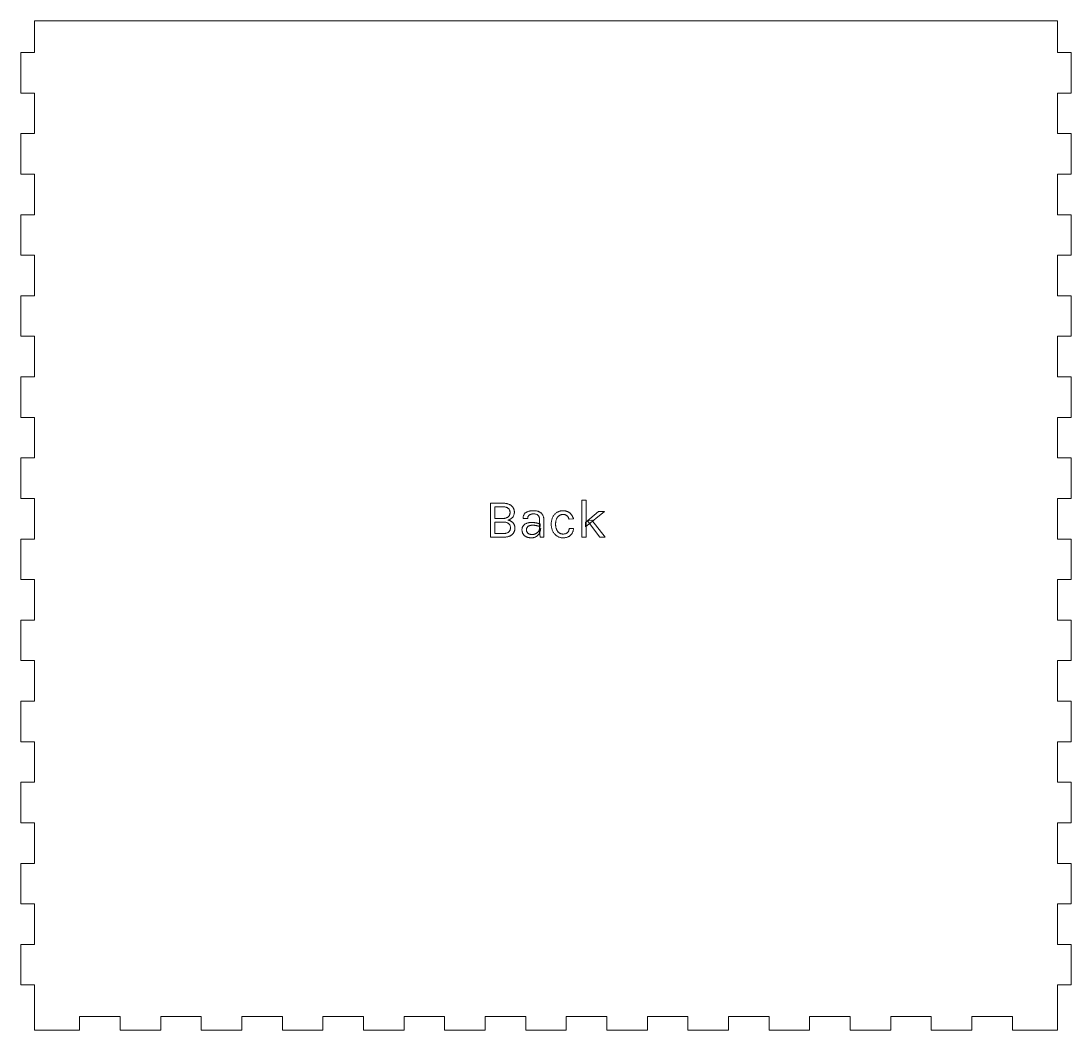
# Model space of a CAD drawing. Extents: x 0 to 665, y 0 to 451.
# Drawn here: x 236 to 469, y 0 to 224 of the extents above; entities that cross this region are included whole.
import ezdxf

# ---------------------------------------------------------------- set-up
doc = ezdxf.new("R2010")
doc.units = 0
doc.layers.get('0').update_dxf_attribs({"lineweight": 0})

msp = doc.modelspace()

# ---------------------------------------------------------------- linework, layer by layer
for p, q in [((466, 224), (239, 224)), ((239, 224), (239, 217)), ((466, 217), (466, 224)), ((239, 217), (236, 217)), ((236, 217), (236, 208)), ((469, 217), (466, 217)), ((469, 208), (469, 217)), ((236, 208), (239, 208)), ((239, 208), (239, 199)), ((466, 199), (466, 208)), ((466, 208), (469, 208)), ((239, 199), (236, 199)), ((236, 199), (236, 190)), ((469, 199), (466, 199)), ((469, 190), (469, 199)), ((236, 190), (239, 190)), ((239, 190), (239, 181)), ((466, 181), (466, 190)), ((466, 190), (469, 190)), ((239, 181), (236, 181)), ((236, 181), (236, 172)), ((469, 181), (466, 181)), ((469, 172), (469, 181)), ((236, 172), (239, 172)), ((239, 172), (239, 163)), ((466, 163), (466, 172)), ((466, 172), (469, 172)), ((239, 163), (236, 163)), ((236, 163), (236, 154)), ((469, 163), (466, 163)), ((469, 154), (469, 163)), ((236, 154), (239, 154)), ((239, 154), (239, 145)), ((466, 145), (466, 154)), ((466, 154), (469, 154)), ((239, 145), (236, 145)), ((236, 145), (236, 136)), ((469, 145), (466, 145)), ((469, 136), (469, 145)), ((236, 136), (239, 136)), ((239, 136), (239, 127)), ((466, 127), (466, 136)), ((466, 136), (469, 136)), ((239, 127), (236, 127)), ((236, 127), (236, 118)), ((469, 127), (466, 127)), ((469, 118), (469, 127)), ((236, 118), (239, 118)), ((239, 118), (239, 109)), ((340.203, 109.408), (340.203, 116.944)), ((340.203, 116.944), (343.023, 116.944)), ((343.023, 116.944), (343.186, 116.941)), ((343.186, 116.941), (343.343, 116.933)), ((343.343, 116.933), (343.494, 116.919)), ((343.494, 116.919), (343.64, 116.9)), ((343.64, 116.9), (343.781, 116.876)), ((343.781, 116.876), (343.915, 116.846)), ((343.915, 116.846), (344.044, 116.81)), ((344.044, 116.81), (344.167, 116.769)), ((344.167, 116.769), (344.285, 116.723)), ((344.285, 116.723), (344.397, 116.671)), ((344.397, 116.671), (344.503, 116.615)), ((344.503, 116.615), (344.604, 116.555)), ((344.604, 116.555), (344.7, 116.492)), ((360.459, 109.408), (360.459, 117.592)), ((360.459, 117.592), (361.395, 117.592)), ((361.395, 117.592), (361.395, 109.408)), ((466, 109), (466, 118)), ((466, 118), (469, 118)), ((342.999, 116.14), (341.139, 116.14)), ((341.139, 116.14), (341.139, 113.572)), ((343.139, 116.137), (342.999, 116.14)), ((342.999, 116.14), (342.999, 116.14)), ((342.999, 116.14), (342.999, 116.14)), ((343.272, 116.127), (343.139, 116.137)), ((343.4, 116.11), (343.272, 116.127)), ((343.521, 116.087), (343.4, 116.11)), ((343.636, 116.058), (343.521, 116.087)), ((343.745, 116.021), (343.636, 116.058)), ((343.847, 115.978), (343.745, 116.021)), ((343.944, 115.929), (343.847, 115.978)), ((344.034, 115.873), (343.944, 115.929)), ((344.118, 115.81), (344.034, 115.873)), ((344.195, 115.741), (344.118, 115.81)), ((344.264, 115.668), (344.195, 115.741)), ((344.325, 115.589), (344.264, 115.668)), ((344.319, 114.15), (344.373, 114.239)), ((344.377, 115.505), (344.325, 115.589)), ((344.373, 114.239), (344.419, 114.333)), ((344.422, 115.415), (344.377, 115.505)), ((344.419, 114.333), (344.456, 114.434)), ((344.458, 115.321), (344.422, 115.415)), ((344.456, 114.434), (344.485, 114.54)), ((344.487, 115.222), (344.458, 115.321)), ((344.485, 114.54), (344.506, 114.651)), ((344.507, 115.117), (344.487, 115.222)), ((344.506, 114.651), (344.519, 114.769)), ((344.519, 115.007), (344.507, 115.117)), ((344.523, 114.892), (344.519, 115.007)), ((344.519, 114.769), (344.523, 114.892)), ((344.523, 114.892), (344.523, 114.892)), ((344.7, 116.492), (344.79, 116.425)), ((344.79, 116.425), (344.874, 116.355)), ((344.874, 116.355), (344.953, 116.281)), ((344.953, 116.281), (345.026, 116.204)), ((345.026, 116.204), (345.094, 116.123)), ((345.094, 116.123), (345.156, 116.039)), ((345.156, 116.039), (345.213, 115.951)), ((345.213, 115.951), (345.264, 115.861)), ((345.264, 115.861), (345.31, 115.769)), ((345.354, 114.26), (345.308, 114.153)), ((345.31, 115.769), (345.351, 115.676)), ((345.351, 115.676), (345.386, 115.58)), ((345.394, 114.371), (345.354, 114.26)), ((345.386, 115.58), (345.416, 115.484)), ((345.426, 114.485), (345.394, 114.371)), ((345.416, 115.484), (345.44, 115.385)), ((345.451, 114.603), (345.426, 114.485)), ((345.44, 115.385), (345.459, 115.286)), ((345.469, 114.724), (345.451, 114.603)), ((345.459, 115.286), (345.472, 115.184)), ((345.479, 114.848), (345.469, 114.724)), ((345.472, 115.184), (345.48, 115.081)), ((345.483, 114.976), (345.479, 114.848)), ((345.48, 115.081), (345.483, 114.976)), ((345.483, 114.976), (345.483, 114.976)), ((347.474, 114.123), (347.507, 114.221)), ((347.507, 114.221), (347.547, 114.315)), ((347.547, 114.315), (347.593, 114.403)), ((347.593, 114.403), (347.645, 114.486)), ((347.645, 114.486), (347.703, 114.565)), ((347.703, 114.565), (347.767, 114.639)), ((347.767, 114.639), (347.835, 114.709)), ((347.835, 114.709), (347.907, 114.775)), ((347.907, 114.775), (347.985, 114.836)), ((347.985, 114.836), (348.067, 114.894)), ((348.067, 114.894), (348.153, 114.947)), ((348.153, 114.947), (348.245, 114.995)), ((348.245, 114.995), (348.34, 115.04)), ((348.34, 115.04), (348.441, 115.081)), ((348.441, 115.081), (348.546, 115.117)), ((348.546, 115.117), (348.655, 115.149)), ((348.655, 114.183), (348.618, 114.139)), ((348.655, 115.149), (348.767, 115.179)), ((348.694, 114.224), (348.655, 114.183)), ((348.736, 114.263), (348.694, 114.224)), ((348.78, 114.3), (348.736, 114.263)), ((348.767, 115.179), (348.882, 115.204)), ((348.827, 114.335), (348.78, 114.3)), ((348.876, 114.367), (348.827, 114.335)), ((348.928, 114.397), (348.876, 114.367)), ((348.882, 115.204), (349, 115.226)), ((348.982, 114.424), (348.928, 114.397)), ((349.039, 114.449), (348.982, 114.424)), ((349, 115.226), (349.121, 115.245)), ((349.098, 114.472), (349.039, 114.449)), ((349.159, 114.493), (349.098, 114.472)), ((349.121, 115.245), (349.245, 115.261)), ((349.222, 114.511), (349.159, 114.493)), ((349.286, 114.527), (349.222, 114.511)), ((349.245, 115.261), (349.373, 115.273)), ((349.351, 114.541), (349.286, 114.527)), ((349.418, 114.553), (349.351, 114.541)), ((349.373, 115.273), (349.503, 115.281)), ((349.486, 114.563), (349.418, 114.553)), ((349.556, 114.57), (349.486, 114.563)), ((349.503, 115.281), (349.637, 115.286)), ((349.627, 114.576), (349.556, 114.57)), ((349.699, 114.579), (349.627, 114.576)), ((349.637, 115.286), (349.773, 115.288)), ((349.773, 114.58), (349.699, 114.579)), ((349.773, 115.288), (349.773, 115.288)), ((349.773, 115.288), (349.904, 115.286)), ((349.902, 114.577), (349.773, 114.58)), ((349.773, 114.58), (349.773, 114.58)), ((350.024, 114.566), (349.902, 114.577)), ((349.904, 115.286), (350.031, 115.279)), ((350.139, 114.549), (350.024, 114.566)), ((350.031, 115.279), (350.156, 115.268)), ((350.248, 114.526), (350.139, 114.549)), ((350.156, 115.268), (350.277, 115.252)), ((350.351, 114.495), (350.248, 114.526)), ((350.277, 115.252), (350.396, 115.233)), ((350.446, 114.458), (350.351, 114.495)), ((350.396, 115.233), (350.511, 115.208)), ((350.535, 114.414), (350.446, 114.458)), ((350.511, 115.208), (350.623, 115.179)), ((350.618, 114.363), (350.535, 114.414)), ((350.694, 114.305), (350.618, 114.363)), ((350.623, 115.179), (350.733, 115.146)), ((350.763, 114.241), (350.694, 114.305)), ((350.733, 115.146), (350.839, 115.108)), ((350.826, 114.169), (350.763, 114.241)), ((350.839, 115.108), (350.943, 115.066)), ((350.943, 115.066), (351.043, 115.019)), ((351.043, 115.019), (351.138, 114.967)), ((351.138, 114.967), (351.229, 114.909)), ((351.229, 114.909), (351.315, 114.847)), ((351.315, 114.847), (351.397, 114.779)), ((351.397, 114.779), (351.475, 114.706)), ((351.475, 114.706), (351.548, 114.627)), ((351.548, 114.627), (351.617, 114.544)), ((351.617, 114.544), (351.681, 114.455)), ((351.681, 114.455), (351.741, 114.361)), ((351.741, 114.361), (351.796, 114.261)), ((351.796, 114.261), (351.845, 114.156)), ((354.189, 114.164), (354.273, 114.283)), ((354.273, 114.283), (354.363, 114.395)), ((354.363, 114.395), (354.457, 114.501)), ((354.457, 114.501), (354.555, 114.6)), ((354.555, 114.6), (354.659, 114.693)), ((354.659, 114.693), (354.766, 114.78)), ((354.766, 114.78), (354.879, 114.86)), ((354.879, 114.86), (354.996, 114.934)), ((354.996, 114.934), (355.116, 115.001)), ((355.116, 115.001), (355.239, 115.061)), ((355.239, 115.061), (355.363, 115.115)), ((355.363, 115.115), (355.488, 115.161)), ((355.47, 114.217), (355.396, 114.166)), ((355.546, 114.263), (355.47, 114.217)), ((355.488, 115.161), (355.616, 115.2)), ((355.622, 114.304), (355.546, 114.263)), ((355.616, 115.2), (355.746, 115.231)), ((355.7, 114.341), (355.622, 114.304)), ((355.778, 114.373), (355.7, 114.341)), ((355.746, 115.231), (355.877, 115.256)), ((355.858, 114.399), (355.778, 114.373)), ((355.938, 114.421), (355.858, 114.399)), ((355.877, 115.256), (356.011, 115.274)), ((356.02, 114.438), (355.938, 114.421)), ((356.011, 115.274), (356.146, 115.284)), ((356.103, 114.45), (356.02, 114.438)), ((356.186, 114.458), (356.103, 114.45)), ((356.146, 115.284), (356.283, 115.288)), ((356.271, 114.46), (356.186, 114.458)), ((356.37, 114.457), (356.271, 114.46)), ((356.271, 114.46), (356.271, 114.46)), ((356.283, 115.288), (356.283, 115.288)), ((356.283, 115.288), (356.379, 115.287)), ((356.466, 114.448), (356.37, 114.457)), ((356.379, 115.287), (356.473, 115.282)), ((356.56, 114.434), (356.466, 114.448)), ((356.473, 115.282), (356.566, 115.275)), ((356.65, 114.413), (356.56, 114.434)), ((356.566, 115.275), (356.656, 115.264)), ((356.737, 114.387), (356.65, 114.413)), ((356.656, 115.264), (356.744, 115.251)), ((356.821, 114.355), (356.737, 114.387)), ((356.744, 115.251), (356.831, 115.235)), ((356.902, 114.317), (356.821, 114.355)), ((356.831, 115.235), (356.915, 115.216)), ((356.979, 114.274), (356.902, 114.317)), ((356.915, 115.216), (356.997, 115.194)), ((357.054, 114.224), (356.979, 114.274)), ((356.997, 115.194), (357.078, 115.169)), ((357.126, 114.169), (357.054, 114.224)), ((357.078, 115.169), (357.156, 115.141)), ((357.156, 115.141), (357.232, 115.11)), ((357.232, 115.11), (357.307, 115.078)), ((357.307, 115.078), (357.379, 115.043)), ((357.379, 115.043), (357.45, 115.006)), ((357.45, 115.006), (357.518, 114.966)), ((357.518, 114.966), (357.585, 114.925)), ((357.585, 114.925), (357.649, 114.881)), ((357.649, 114.881), (357.712, 114.835)), ((357.712, 114.835), (357.772, 114.786)), ((357.772, 114.786), (357.831, 114.736)), ((357.831, 114.736), (357.888, 114.684)), ((357.888, 114.684), (357.942, 114.63)), ((357.942, 114.63), (357.995, 114.575)), ((357.995, 114.575), (358.046, 114.519)), ((358.046, 114.519), (358.094, 114.461)), ((358.094, 114.461), (358.141, 114.402)), ((358.141, 114.402), (358.186, 114.341)), ((358.186, 114.341), (358.228, 114.279)), ((358.228, 114.279), (358.269, 114.216)), ((358.269, 114.216), (358.308, 114.151)), ((361.251, 112.696), (364.179, 115.144)), ((365.487, 115.144), (361.251, 111.7)), ((364.179, 115.144), (365.487, 115.144)), ((341.139, 113.572), (342.987, 113.572)), ((341.139, 112.768), (341.139, 110.224)), ((343.011, 112.768), (341.139, 112.768)), ((341.139, 112.768), (341.139, 112.768)), ((342.987, 113.572), (343.125, 113.575)), ((343.166, 112.765), (343.011, 112.768)), ((343.011, 112.768), (343.011, 112.768)), ((343.125, 113.575), (343.256, 113.586)), ((343.312, 112.754), (343.166, 112.765)), ((343.256, 113.586), (343.383, 113.603)), ((343.452, 112.737), (343.312, 112.754)), ((343.383, 113.603), (343.503, 113.627)), ((343.583, 112.713), (343.452, 112.737)), ((343.503, 113.627), (343.618, 113.658)), ((343.707, 112.682), (343.583, 112.713)), ((343.618, 113.658), (343.727, 113.696)), ((343.823, 112.644), (343.707, 112.682)), ((343.727, 113.696), (343.83, 113.741)), ((343.932, 112.599), (343.823, 112.644)), ((343.83, 113.741), (343.928, 113.793)), ((343.928, 113.793), (344.02, 113.851)), ((344.032, 112.547), (343.932, 112.599)), ((344.02, 113.851), (344.106, 113.917)), ((344.126, 112.489), (344.032, 112.547)), ((344.194, 113.238), (344.055, 113.2)), ((344.055, 113.2), (344.055, 113.2)), ((344.055, 113.2), (344.146, 113.184)), ((344.106, 113.917), (344.185, 113.989)), ((344.211, 112.423), (344.126, 112.489)), ((344.146, 113.184), (344.235, 113.164)), ((344.185, 113.989), (344.256, 114.066)), ((344.326, 113.282), (344.194, 113.238)), ((344.289, 112.352), (344.211, 112.423)), ((344.235, 113.164), (344.322, 113.14)), ((344.256, 114.066), (344.319, 114.15)), ((344.358, 112.276), (344.289, 112.352)), ((344.322, 113.14), (344.407, 113.113)), ((344.451, 113.332), (344.326, 113.282)), ((344.419, 112.196), (344.358, 112.276)), ((344.407, 113.113), (344.489, 113.082)), ((344.472, 112.111), (344.419, 112.196)), ((344.569, 113.388), (344.451, 113.332)), ((344.517, 112.022), (344.472, 112.111)), ((344.489, 113.082), (344.569, 113.048)), ((344.554, 111.928), (344.517, 112.022)), ((344.582, 111.83), (344.554, 111.928)), ((344.68, 113.45), (344.569, 113.388)), ((344.569, 113.048), (344.647, 113.01)), ((344.647, 113.01), (344.723, 112.968)), ((344.783, 113.518), (344.68, 113.45)), ((344.723, 112.968), (344.797, 112.922)), ((344.88, 113.592), (344.783, 113.518)), ((344.797, 112.922), (344.868, 112.873)), ((344.868, 112.873), (344.937, 112.821)), ((344.969, 113.672), (344.88, 113.592)), ((344.937, 112.821), (345.002, 112.766)), ((345.051, 113.759), (344.969, 113.672)), ((345.002, 112.766), (345.065, 112.71)), ((345.126, 113.851), (345.051, 113.759)), ((345.065, 112.71), (345.124, 112.651)), ((345.124, 112.651), (345.181, 112.59)), ((345.194, 113.948), (345.126, 113.851)), ((345.181, 112.59), (345.234, 112.526)), ((345.255, 114.049), (345.194, 113.948)), ((345.234, 112.526), (345.284, 112.46)), ((345.308, 114.153), (345.255, 114.049)), ((345.284, 112.46), (345.332, 112.392)), ((345.332, 112.392), (345.376, 112.322)), ((345.376, 112.322), (345.417, 112.249)), ((345.417, 112.249), (345.455, 112.175)), ((345.455, 112.175), (345.488, 112.099)), ((345.488, 112.099), (345.518, 112.023)), ((345.518, 112.023), (345.544, 111.946)), ((345.544, 111.946), (345.565, 111.867)), ((345.565, 111.867), (345.583, 111.788)), ((347.355, 111.809), (347.405, 111.889)), ((347.397, 113.56), (347.4, 113.682)), ((348.441, 113.56), (347.397, 113.56)), ((347.4, 113.682), (347.409, 113.8)), ((347.405, 111.889), (347.46, 111.964)), ((347.409, 113.8), (347.425, 113.913)), ((347.425, 113.913), (347.446, 114.02)), ((347.446, 114.02), (347.474, 114.123)), ((347.46, 111.964), (347.52, 112.035)), ((347.52, 112.035), (347.585, 112.103)), ((347.585, 112.103), (347.654, 112.166)), ((347.654, 112.166), (347.727, 112.226)), ((347.727, 112.226), (347.804, 112.281)), ((347.804, 112.281), (347.886, 112.333)), ((347.886, 112.333), (347.972, 112.381)), ((347.972, 112.381), (348.062, 112.425)), ((348.062, 112.425), (348.156, 112.465)), ((348.156, 112.465), (348.255, 112.501)), ((348.255, 112.501), (348.357, 112.533)), ((348.357, 112.533), (348.462, 112.563)), ((348.443, 113.63), (348.441, 113.56)), ((348.441, 113.56), (348.441, 113.56)), ((348.448, 113.696), (348.443, 113.63)), ((348.457, 113.761), (348.448, 113.696)), ((348.469, 113.823), (348.457, 113.761)), ((348.462, 112.563), (348.569, 112.588)), ((348.485, 113.882), (348.469, 113.823)), ((348.505, 113.938), (348.485, 113.882)), ((348.528, 113.992), (348.505, 113.938)), ((348.554, 114.044), (348.528, 113.992)), ((348.584, 114.093), (348.554, 114.044)), ((348.642, 111.868), (348.561, 111.823)), ((348.569, 112.588), (348.678, 112.61)), ((348.618, 114.139), (348.584, 114.093)), ((348.727, 111.908), (348.642, 111.868)), ((348.678, 112.61), (348.791, 112.629)), ((348.815, 111.944), (348.727, 111.908)), ((348.791, 112.629), (348.905, 112.645)), ((348.907, 111.975), (348.815, 111.944)), ((348.905, 112.645), (349.022, 112.657)), ((349.002, 112.001), (348.907, 111.975)), ((349.101, 112.022), (349.002, 112.001)), ((349.022, 112.657), (349.142, 112.665)), ((349.204, 112.039), (349.101, 112.022)), ((349.142, 112.665), (349.264, 112.67)), ((349.31, 112.051), (349.204, 112.039)), ((349.264, 112.67), (349.389, 112.672)), ((349.42, 112.058), (349.31, 112.051)), ((349.389, 112.672), (349.389, 112.672)), ((349.389, 112.672), (349.479, 112.671)), ((349.533, 112.06), (349.42, 112.058)), ((349.479, 112.671), (349.569, 112.668)), ((349.609, 112.059), (349.533, 112.06)), ((349.533, 112.06), (349.533, 112.06)), ((349.569, 112.668), (349.659, 112.664)), ((349.687, 112.057), (349.609, 112.059)), ((349.659, 112.664), (349.749, 112.658)), ((349.767, 112.052), (349.687, 112.057)), ((349.749, 112.658), (349.84, 112.65)), ((349.847, 112.047), (349.767, 112.052)), ((349.84, 112.65), (349.93, 112.64)), ((349.93, 112.039), (349.847, 112.047)), ((349.93, 112.64), (350.02, 112.628)), ((350.014, 112.03), (349.93, 112.039)), ((350.099, 112.019), (350.014, 112.03)), ((350.02, 112.628), (350.111, 112.614)), ((350.186, 112.006), (350.099, 112.019)), ((350.111, 112.614), (350.201, 112.599)), ((350.274, 111.992), (350.186, 112.006)), ((350.201, 112.599), (350.292, 112.582)), ((350.364, 111.976), (350.274, 111.992)), ((350.292, 112.582), (350.382, 112.563)), ((350.454, 111.959), (350.364, 111.976)), ((350.382, 112.563), (350.472, 112.543)), ((350.541, 111.94), (350.454, 111.959)), ((350.472, 112.543), (350.562, 112.522)), ((350.627, 111.92), (350.541, 111.94)), ((350.562, 112.522), (350.651, 112.499)), ((350.712, 111.899), (350.627, 111.92)), ((350.651, 112.499), (350.74, 112.475)), ((350.794, 111.877), (350.712, 111.899)), ((350.74, 112.475), (350.828, 112.45)), ((350.874, 111.854), (350.794, 111.877)), ((350.882, 114.088), (350.826, 114.169)), ((350.828, 112.45), (350.916, 112.424)), ((350.953, 111.829), (350.874, 111.854)), ((350.931, 113.998), (350.882, 114.088)), ((350.916, 112.424), (351.003, 112.396)), ((350.974, 113.9), (350.931, 113.998)), ((351.01, 113.793), (350.974, 113.9)), ((351.003, 112.396), (351.09, 112.367)), ((351.04, 113.678), (351.01, 113.793)), ((351.063, 113.553), (351.04, 113.678)), ((351.08, 113.42), (351.063, 113.553)), ((351.09, 113.278), (351.08, 113.42)), ((351.093, 113.128), (351.09, 113.278)), ((351.09, 112.367), (351.177, 112.336)), ((351.093, 110.668), (351.093, 113.128)), ((351.177, 112.336), (351.177, 112.336)), ((351.177, 112.336), (351.177, 111.748)), ((351.845, 114.156), (351.888, 114.045)), ((351.888, 114.045), (351.925, 113.928)), ((351.925, 113.928), (351.957, 113.805)), ((351.957, 113.805), (351.983, 113.677)), ((351.983, 113.677), (352.003, 113.542)), ((352.003, 113.542), (352.017, 113.402)), ((352.017, 113.402), (352.026, 113.256)), ((352.026, 113.256), (352.029, 113.104)), ((352.029, 113.104), (352.029, 113.104)), ((352.029, 113.104), (352.029, 109.408)), ((353.667, 112.288), (353.671, 112.475)), ((353.671, 112.106), (353.667, 112.288)), ((353.667, 112.288), (353.667, 112.288)), ((353.671, 112.475), (353.682, 112.656)), ((353.682, 111.928), (353.671, 112.106)), ((353.682, 112.656), (353.7, 112.832)), ((353.7, 111.756), (353.682, 111.928)), ((353.7, 112.832), (353.726, 113.002)), ((353.726, 113.002), (353.759, 113.167)), ((353.759, 113.167), (353.799, 113.326)), ((353.799, 113.326), (353.846, 113.48)), ((353.846, 113.48), (353.901, 113.628)), ((353.901, 113.628), (353.963, 113.771)), ((353.963, 113.771), (354.033, 113.908)), ((354.033, 113.908), (354.109, 114.039)), ((354.109, 114.039), (354.189, 114.164)), ((354.629, 112.43), (354.627, 112.288)), ((354.627, 112.288), (354.627, 112.288)), ((354.627, 112.288), (354.629, 112.157)), ((354.636, 112.567), (354.629, 112.43)), ((354.629, 112.157), (354.636, 112.029)), ((354.648, 112.699), (354.636, 112.567)), ((354.636, 112.029), (354.646, 111.904)), ((354.646, 111.904), (354.661, 111.784)), ((354.664, 112.826), (354.648, 112.699)), ((354.685, 112.949), (354.664, 112.826)), ((354.711, 113.067), (354.685, 112.949)), ((354.742, 113.18), (354.711, 113.067)), ((354.777, 113.288), (354.742, 113.18)), ((354.817, 113.392), (354.777, 113.288)), ((354.861, 113.491), (354.817, 113.392)), ((354.909, 113.585), (354.861, 113.491)), ((354.96, 113.675), (354.909, 113.585)), ((355.014, 113.759), (354.96, 113.675)), ((355.071, 113.839), (355.014, 113.759)), ((355.13, 113.914), (355.071, 113.839)), ((355.193, 113.984), (355.13, 113.914)), ((355.258, 114.05), (355.193, 113.984)), ((355.326, 114.11), (355.258, 114.05)), ((355.396, 114.166), (355.326, 114.11)), ((357.194, 114.109), (357.126, 114.169)), ((357.258, 114.044), (357.194, 114.109)), ((357.319, 113.976), (357.258, 114.044)), ((357.375, 113.903), (357.319, 113.976)), ((357.427, 113.826), (357.375, 113.903)), ((357.475, 113.745), (357.427, 113.826)), ((357.519, 113.66), (357.475, 113.745)), ((357.559, 113.571), (357.519, 113.66)), ((357.595, 113.478), (357.559, 113.571)), ((357.627, 113.38), (357.595, 113.478)), ((358.587, 113.464), (357.627, 113.38)), ((358.308, 114.151), (358.345, 114.085)), ((358.345, 114.085), (358.38, 114.019)), ((358.38, 114.019), (358.412, 113.952)), ((358.412, 113.952), (358.443, 113.884)), ((358.443, 113.884), (358.472, 113.816)), ((358.472, 113.816), (358.499, 113.747)), ((358.499, 113.747), (358.524, 113.677)), ((358.524, 113.677), (358.547, 113.607)), ((358.547, 113.607), (358.568, 113.536)), ((358.568, 113.536), (358.587, 113.464)), ((358.587, 113.464), (358.587, 113.464)), ((361.251, 111.7), (361.251, 112.696)), ((361.743, 113.032), (362.691, 113.2)), ((364.467, 109.408), (361.743, 113.032)), ((362.691, 113.2), (365.619, 109.408)), ((341.139, 110.224), (343.011, 110.224)), ((343.011, 110.224), (343.178, 110.228)), ((343.178, 110.228), (343.335, 110.238)), ((343.335, 110.238), (343.482, 110.256)), ((343.482, 110.256), (343.62, 110.282)), ((343.62, 110.282), (343.748, 110.314)), ((343.748, 110.314), (343.867, 110.354)), ((343.867, 110.354), (343.976, 110.4)), ((344.05, 109.519), (343.939, 109.493)), ((343.976, 110.4), (344.075, 110.454)), ((344.157, 109.549), (344.05, 109.519)), ((344.075, 110.454), (344.164, 110.516)), ((344.259, 109.582), (344.157, 109.549)), ((344.164, 110.516), (344.244, 110.584)), ((344.244, 110.584), (344.315, 110.658)), ((344.357, 109.618), (344.259, 109.582)), ((344.315, 110.658), (344.379, 110.736)), ((344.45, 109.656), (344.357, 109.618)), ((344.379, 110.736), (344.435, 110.818)), ((344.435, 110.818), (344.484, 110.905)), ((344.54, 109.697), (344.45, 109.656)), ((344.484, 110.905), (344.525, 110.995)), ((344.525, 110.995), (344.559, 111.089)), ((344.626, 109.74), (344.54, 109.697)), ((344.559, 111.089), (344.585, 111.188)), ((344.603, 111.727), (344.582, 111.83)), ((344.585, 111.188), (344.604, 111.291)), ((344.615, 111.62), (344.603, 111.727)), ((344.604, 111.291), (344.615, 111.397)), ((344.619, 111.508), (344.615, 111.62)), ((344.615, 111.397), (344.619, 111.508)), ((344.619, 111.508), (344.619, 111.508)), ((344.707, 109.786), (344.626, 109.74)), ((344.785, 109.834), (344.707, 109.786)), ((344.859, 109.884), (344.785, 109.834)), ((344.929, 109.937), (344.859, 109.884)), ((344.995, 109.992), (344.929, 109.937)), ((345.057, 110.05), (344.995, 109.992)), ((345.115, 110.11), (345.057, 110.05)), ((345.17, 110.17), (345.115, 110.11)), ((345.222, 110.233), (345.17, 110.17)), ((345.27, 110.297), (345.222, 110.233)), ((345.314, 110.362), (345.27, 110.297)), ((345.355, 110.429), (345.314, 110.362)), ((345.393, 110.497), (345.355, 110.429)), ((345.428, 110.566), (345.393, 110.497)), ((345.458, 110.638), (345.428, 110.566)), ((345.486, 110.71), (345.458, 110.638)), ((345.511, 110.783), (345.486, 110.71)), ((345.532, 110.857), (345.511, 110.783)), ((345.552, 110.931), (345.532, 110.857)), ((345.569, 111.006), (345.552, 110.931)), ((345.583, 111.081), (345.569, 111.006)), ((345.583, 111.788), (345.597, 111.707)), ((345.594, 111.156), (345.583, 111.081)), ((345.603, 111.231), (345.594, 111.156)), ((345.597, 111.707), (345.607, 111.626)), ((345.61, 111.307), (345.603, 111.231)), ((345.607, 111.626), (345.613, 111.543)), ((345.614, 111.383), (345.61, 111.307)), ((345.613, 111.543), (345.615, 111.46)), ((345.615, 111.46), (345.614, 111.383)), ((345.615, 111.46), (345.615, 111.46)), ((347.169, 111.016), (347.172, 111.13)), ((347.171, 110.928), (347.169, 111.016)), ((347.169, 111.016), (347.169, 111.016)), ((347.178, 110.84), (347.171, 110.928)), ((347.172, 111.13), (347.181, 111.24)), ((347.19, 110.753), (347.178, 110.84)), ((347.181, 111.24), (347.195, 111.346)), ((347.205, 110.668), (347.19, 110.753)), ((347.195, 111.346), (347.216, 111.447)), ((347.226, 110.582), (347.205, 110.668)), ((347.216, 111.447), (347.242, 111.544)), ((347.251, 110.498), (347.226, 110.582)), ((347.242, 111.544), (347.274, 111.637)), ((347.281, 110.415), (347.251, 110.498)), ((347.274, 111.637), (347.312, 111.725)), ((347.315, 110.332), (347.281, 110.415)), ((347.312, 111.725), (347.355, 111.809)), ((347.354, 110.251), (347.315, 110.332)), ((347.397, 110.17), (347.354, 110.251)), ((347.445, 110.091), (347.397, 110.17)), ((347.498, 110.015), (347.445, 110.091)), ((347.555, 109.942), (347.498, 110.015)), ((347.617, 109.872), (347.555, 109.942)), ((347.683, 109.805), (347.617, 109.872)), ((347.755, 109.742), (347.683, 109.805)), ((347.831, 109.681), (347.755, 109.742)), ((347.912, 109.623), (347.831, 109.681)), ((347.997, 109.568), (347.912, 109.623)), ((348.087, 109.516), (347.997, 109.568)), ((348.182, 109.468), (348.087, 109.516)), ((348.169, 111.127), (348.165, 111.016)), ((348.165, 111.016), (348.165, 111.016)), ((348.165, 111.016), (348.168, 110.933)), ((348.168, 110.933), (348.177, 110.853)), ((348.181, 111.231), (348.169, 111.127)), ((348.177, 110.853), (348.192, 110.775)), ((348.201, 111.328), (348.181, 111.231)), ((348.192, 110.775), (348.213, 110.699)), ((348.228, 111.419), (348.201, 111.328)), ((348.213, 110.699), (348.241, 110.626)), ((348.264, 111.503), (348.228, 111.419)), ((348.241, 110.626), (348.274, 110.555)), ((348.308, 111.58), (348.264, 111.503)), ((348.274, 110.555), (348.313, 110.487)), ((348.359, 111.651), (348.308, 111.58)), ((348.313, 110.487), (348.359, 110.421)), ((348.418, 111.715), (348.359, 111.651)), ((348.359, 110.421), (348.41, 110.357)), ((348.41, 110.357), (348.468, 110.296)), ((348.486, 111.772), (348.418, 111.715)), ((348.468, 110.296), (348.532, 110.239)), ((348.561, 111.823), (348.486, 111.772)), ((348.532, 110.239), (348.604, 110.188)), ((348.604, 110.188), (348.682, 110.143)), ((348.682, 110.143), (348.768, 110.104)), ((348.768, 110.104), (348.862, 110.071)), ((348.862, 110.071), (348.962, 110.044)), ((348.962, 110.044), (349.07, 110.023)), ((349.07, 110.023), (349.185, 110.008)), ((349.185, 110.008), (349.307, 109.999)), ((349.307, 109.999), (349.437, 109.996)), ((349.437, 109.996), (349.53, 109.998)), ((349.437, 109.996), (349.437, 109.996)), ((349.53, 109.998), (349.62, 110.005)), ((349.62, 110.005), (349.709, 110.016)), ((349.709, 110.016), (349.797, 110.031)), ((349.797, 110.031), (349.882, 110.051)), ((349.882, 110.051), (349.965, 110.075)), ((349.965, 110.075), (350.047, 110.103)), ((350.047, 110.103), (350.126, 110.136)), ((350.126, 110.136), (350.204, 110.173)), ((350.204, 110.173), (350.28, 110.215)), ((350.361, 109.564), (350.267, 109.507)), ((350.28, 110.215), (350.353, 110.26)), ((350.353, 110.26), (350.424, 110.307)), ((350.451, 109.626), (350.361, 109.564)), ((350.424, 110.307), (350.491, 110.356)), ((350.537, 109.692), (350.451, 109.626)), ((350.491, 110.356), (350.555, 110.408)), ((350.619, 109.761), (350.537, 109.692)), ((350.555, 110.408), (350.616, 110.462)), ((350.616, 110.462), (350.674, 110.518)), ((350.697, 109.835), (350.619, 109.761)), ((350.674, 110.518), (350.729, 110.576)), ((350.77, 109.912), (350.697, 109.835)), ((350.729, 110.576), (350.78, 110.636)), ((350.839, 109.993), (350.77, 109.912)), ((350.78, 110.636), (350.829, 110.699)), ((350.829, 110.699), (350.874, 110.764)), ((350.903, 110.078), (350.839, 109.993)), ((350.874, 110.764), (350.916, 110.83)), ((350.964, 110.167), (350.903, 110.078)), ((350.916, 110.83), (350.953, 110.896)), ((351.029, 111.803), (350.953, 111.829)), ((350.953, 110.896), (350.986, 110.962)), ((351.02, 110.26), (350.964, 110.167)), ((350.986, 110.962), (351.014, 111.028)), ((351.014, 111.028), (351.038, 111.094)), ((351.072, 110.356), (351.02, 110.26)), ((351.104, 111.776), (351.029, 111.803)), ((351.038, 111.094), (351.058, 111.16)), ((351.058, 111.16), (351.073, 111.226)), ((351.119, 110.455), (351.072, 110.356)), ((351.073, 111.226), (351.084, 111.292)), ((351.084, 111.292), (351.091, 111.358)), ((351.091, 111.358), (351.093, 111.424)), ((351.093, 111.424), (351.093, 111.424)), ((351.093, 111.424), (351.321, 111.424)), ((351.213, 109.408), (351.093, 110.668)), ((351.177, 111.748), (351.104, 111.776)), ((351.162, 110.556), (351.119, 110.455)), ((351.199, 110.659), (351.162, 110.556)), ((351.231, 110.763), (351.199, 110.659)), ((351.259, 110.869), (351.231, 110.763)), ((351.281, 110.977), (351.259, 110.869)), ((351.299, 111.086), (351.281, 110.977)), ((351.311, 111.197), (351.299, 111.086)), ((351.319, 111.31), (351.311, 111.197)), ((351.321, 111.424), (351.319, 111.31)), ((353.726, 111.588), (353.7, 111.756)), ((353.759, 111.425), (353.726, 111.588)), ((353.799, 111.268), (353.759, 111.425)), ((353.846, 111.115), (353.799, 111.268)), ((353.901, 110.967), (353.846, 111.115)), ((353.963, 110.824), (353.901, 110.967)), ((354.033, 110.686), (353.963, 110.824)), ((354.109, 110.553), (354.033, 110.686)), ((354.189, 110.427), (354.109, 110.553)), ((354.273, 110.307), (354.189, 110.427)), ((354.363, 110.193), (354.273, 110.307)), ((354.457, 110.085), (354.363, 110.193)), ((354.555, 109.983), (354.457, 110.085)), ((354.659, 109.887), (354.555, 109.983)), ((354.766, 109.797), (354.659, 109.887)), ((354.661, 111.784), (354.68, 111.666)), ((354.68, 111.666), (354.704, 111.553)), ((354.704, 111.553), (354.731, 111.442)), ((354.731, 111.442), (354.763, 111.336)), ((354.763, 111.336), (354.8, 111.233)), ((354.879, 109.713), (354.766, 109.797)), ((354.8, 111.233), (354.84, 111.133)), ((354.84, 111.133), (354.884, 111.037)), ((354.996, 109.636), (354.879, 109.713)), ((354.884, 111.037), (354.932, 110.946)), ((354.932, 110.946), (354.982, 110.859)), ((354.982, 110.859), (355.036, 110.777)), ((355.116, 109.565), (354.996, 109.636)), ((355.036, 110.777), (355.093, 110.699)), ((355.093, 110.699), (355.153, 110.625)), ((355.239, 109.502), (355.116, 109.565)), ((355.153, 110.625), (355.216, 110.556)), ((355.216, 110.556), (355.283, 110.491)), ((355.283, 110.491), (355.352, 110.43)), ((355.352, 110.43), (355.425, 110.374)), ((355.425, 110.374), (355.5, 110.323)), ((355.5, 110.323), (355.578, 110.277)), ((355.578, 110.277), (355.657, 110.236)), ((355.657, 110.236), (355.739, 110.201)), ((355.739, 110.201), (355.822, 110.171)), ((355.822, 110.171), (355.908, 110.147)), ((355.908, 110.147), (355.996, 110.128)), ((355.996, 110.128), (356.085, 110.115)), ((356.085, 110.115), (356.177, 110.107)), ((356.177, 110.107), (356.271, 110.104)), ((356.271, 110.104), (356.401, 110.107)), ((356.271, 110.104), (356.271, 110.104)), ((356.401, 110.107), (356.525, 110.117)), ((356.525, 110.117), (356.642, 110.133)), ((356.642, 110.133), (356.752, 110.156)), ((356.752, 110.156), (356.857, 110.186)), ((356.857, 110.186), (356.955, 110.222)), ((356.955, 110.222), (357.046, 110.264)), ((357.046, 110.264), (357.131, 110.313)), ((357.131, 110.313), (357.21, 110.369)), ((357.21, 110.369), (357.282, 110.431)), ((357.282, 110.431), (357.348, 110.499)), ((357.348, 110.499), (357.406, 110.572)), ((357.504, 109.534), (357.398, 109.483)), ((357.406, 110.572), (357.458, 110.65)), ((357.458, 110.65), (357.503, 110.733)), ((357.503, 110.733), (357.541, 110.822)), ((357.605, 109.59), (357.504, 109.534)), ((357.541, 110.822), (357.572, 110.915)), ((357.572, 110.915), (357.596, 111.014)), ((357.596, 111.014), (357.613, 111.117)), ((357.702, 109.65), (357.605, 109.59)), ((357.613, 111.117), (357.624, 111.226)), ((357.624, 111.226), (357.627, 111.34)), ((357.627, 111.34), (357.627, 111.34)), ((357.627, 111.34), (358.587, 111.34)), ((357.794, 109.714), (357.702, 109.65)), ((357.881, 109.782), (357.794, 109.714)), ((357.964, 109.853), (357.881, 109.782)), ((358.041, 109.929), (357.964, 109.853)), ((358.114, 110.009), (358.041, 109.929)), ((358.183, 110.093), (358.114, 110.009)), ((358.246, 110.18), (358.183, 110.093)), ((358.305, 110.272), (358.246, 110.18)), ((358.359, 110.367), (358.305, 110.272)), ((358.407, 110.464), (358.359, 110.367)), ((358.449, 110.565), (358.407, 110.464)), ((358.485, 110.668), (358.449, 110.565)), ((358.517, 110.773), (358.485, 110.668)), ((358.542, 110.881), (358.517, 110.773)), ((358.562, 110.992), (358.542, 110.881)), ((358.576, 111.105), (358.562, 110.992)), ((358.584, 111.221), (358.576, 111.105)), ((358.587, 111.34), (358.584, 111.221)), ((361.251, 111.7), (361.251, 111.7)), ((239, 109), (236, 109)), ((236, 109), (236, 100)), ((343.023, 109.408), (340.203, 109.408)), ((343.168, 109.41), (343.023, 109.408)), ((343.023, 109.408), (343.023, 109.408)), ((343.023, 109.408), (343.023, 109.408)), ((343.309, 109.415), (343.168, 109.41)), ((343.444, 109.424), (343.309, 109.415)), ((343.575, 109.436), (343.444, 109.424)), ((343.701, 109.451), (343.575, 109.436)), ((343.822, 109.471), (343.701, 109.451)), ((343.939, 109.493), (343.822, 109.471)), ((348.282, 109.425), (348.182, 109.468)), ((348.386, 109.387), (348.282, 109.425)), ((348.496, 109.355), (348.386, 109.387)), ((348.611, 109.327), (348.496, 109.355)), ((348.73, 109.304), (348.611, 109.327)), ((348.854, 109.287), (348.73, 109.304)), ((348.984, 109.274), (348.854, 109.287)), ((349.118, 109.267), (348.984, 109.274)), ((349.257, 109.264), (349.118, 109.267)), ((349.384, 109.267), (349.257, 109.264)), ((349.257, 109.264), (349.257, 109.264)), ((349.257, 109.264), (349.257, 109.264)), ((349.507, 109.276), (349.384, 109.267)), ((349.626, 109.291), (349.507, 109.276)), ((349.742, 109.312), (349.626, 109.291)), ((349.854, 109.339), (349.742, 109.312)), ((349.963, 109.372), (349.854, 109.339)), ((350.068, 109.411), (349.963, 109.372)), ((350.169, 109.456), (350.068, 109.411)), ((350.267, 109.507), (350.169, 109.456)), ((352.029, 109.408), (351.213, 109.408)), ((352.029, 109.408), (352.029, 109.408)), ((355.363, 109.446), (355.239, 109.502)), ((355.488, 109.398), (355.363, 109.446)), ((355.616, 109.357), (355.488, 109.398)), ((355.746, 109.324), (355.616, 109.357)), ((355.877, 109.297), (355.746, 109.324)), ((356.011, 109.279), (355.877, 109.297)), ((356.146, 109.268), (356.011, 109.279)), ((356.283, 109.264), (356.146, 109.268)), ((356.422, 109.267), (356.283, 109.264)), ((356.283, 109.264), (356.283, 109.264)), ((356.283, 109.264), (356.283, 109.264)), ((356.556, 109.275), (356.422, 109.267)), ((356.688, 109.288), (356.556, 109.275)), ((356.815, 109.307), (356.688, 109.288)), ((356.939, 109.332), (356.815, 109.307)), ((357.06, 109.361), (356.939, 109.332)), ((357.176, 109.396), (357.06, 109.361)), ((357.289, 109.437), (357.176, 109.396)), ((357.398, 109.483), (357.289, 109.437)), ((361.395, 109.408), (360.459, 109.408)), ((361.395, 109.408), (361.395, 109.408)), ((365.619, 109.408), (364.467, 109.408)), ((365.619, 109.408), (365.619, 109.408)), ((469, 109), (466, 109)), ((469, 100), (469, 109)), ((236, 100), (239, 100)), ((239, 100), (239, 91)), ((466, 91), (466, 100)), ((466, 100), (469, 100)), ((239, 91), (236, 91)), ((236, 91), (236, 82)), ((469, 91), (466, 91)), ((469, 82), (469, 91)), ((236, 82), (239, 82)), ((239, 82), (239, 73)), ((466, 73), (466, 82)), ((466, 82), (469, 82)), ((239, 73), (236, 73)), ((236, 73), (236, 64)), ((469, 73), (466, 73)), ((469, 64), (469, 73)), ((236, 64), (239, 64)), ((239, 64), (239, 55)), ((466, 55), (466, 64)), ((466, 64), (469, 64)), ((239, 55), (236, 55)), ((236, 55), (236, 46)), ((469, 55), (466, 55)), ((469, 46), (469, 55)), ((236, 46), (239, 46)), ((239, 46), (239, 37)), ((466, 37), (466, 46)), ((466, 46), (469, 46)), ((239, 37), (236, 37)), ((236, 37), (236, 28)), ((469, 37), (466, 37)), ((469, 28), (469, 37)), ((236, 28), (239, 28)), ((239, 28), (239, 19)), ((466, 19), (466, 28)), ((466, 28), (469, 28)), ((239, 19), (236, 19)), ((236, 19), (236, 10)), ((469, 19), (466, 19)), ((469, 10), (469, 19)), ((236, 10), (239, 10)), ((239, 10), (239, 3)), ((466, 10), (469, 10)), ((466, 3), (466, 10)), ((239, 3), (239, 0)), ((249, 0), (249, 3)), ((249, 3), (258, 3)), ((258, 3), (258, 0)), ((267, 0), (267, 3)), ((267, 3), (276, 3)), ((276, 3), (276, 0)), ((285, 0), (285, 3)), ((285, 3), (294, 3)), ((294, 3), (294, 0)), ((303, 0), (303, 3)), ((303, 3), (312, 3)), ((312, 3), (312, 0)), ((321, 0), (321, 3)), ((321, 3), (330, 3)), ((330, 3), (330, 0)), ((339, 0), (339, 3)), ((339, 3), (348, 3)), ((348, 3), (348, 0)), ((357, 0), (357, 3)), ((357, 3), (366, 3)), ((366, 3), (366, 0)), ((375, 0), (375, 3)), ((375, 3), (384, 3)), ((384, 3), (384, 0)), ((393, 0), (393, 3)), ((393, 3), (402, 3)), ((402, 3), (402, 0)), ((411, 0), (411, 3)), ((411, 3), (420, 3)), ((420, 3), (420, 0)), ((429, 0), (429, 3)), ((429, 3), (438, 3)), ((438, 3), (438, 0)), ((447, 0), (447, 3)), ((447, 3), (456, 3)), ((456, 3), (456, 0)), ((466, 0), (466, 3)), ((239, 0), (249, 0)), ((258, 0), (267, 0)), ((276, 0), (285, 0)), ((294, 0), (303, 0)), ((312, 0), (321, 0)), ((330, 0), (339, 0)), ((348, 0), (357, 0)), ((366, 0), (375, 0)), ((384, 0), (393, 0)), ((402, 0), (411, 0)), ((420, 0), (429, 0)), ((438, 0), (447, 0)), ((456, 0), (466, 0))]:
    msp.add_line(p, q)

doc.saveas('drawing.dxf')
